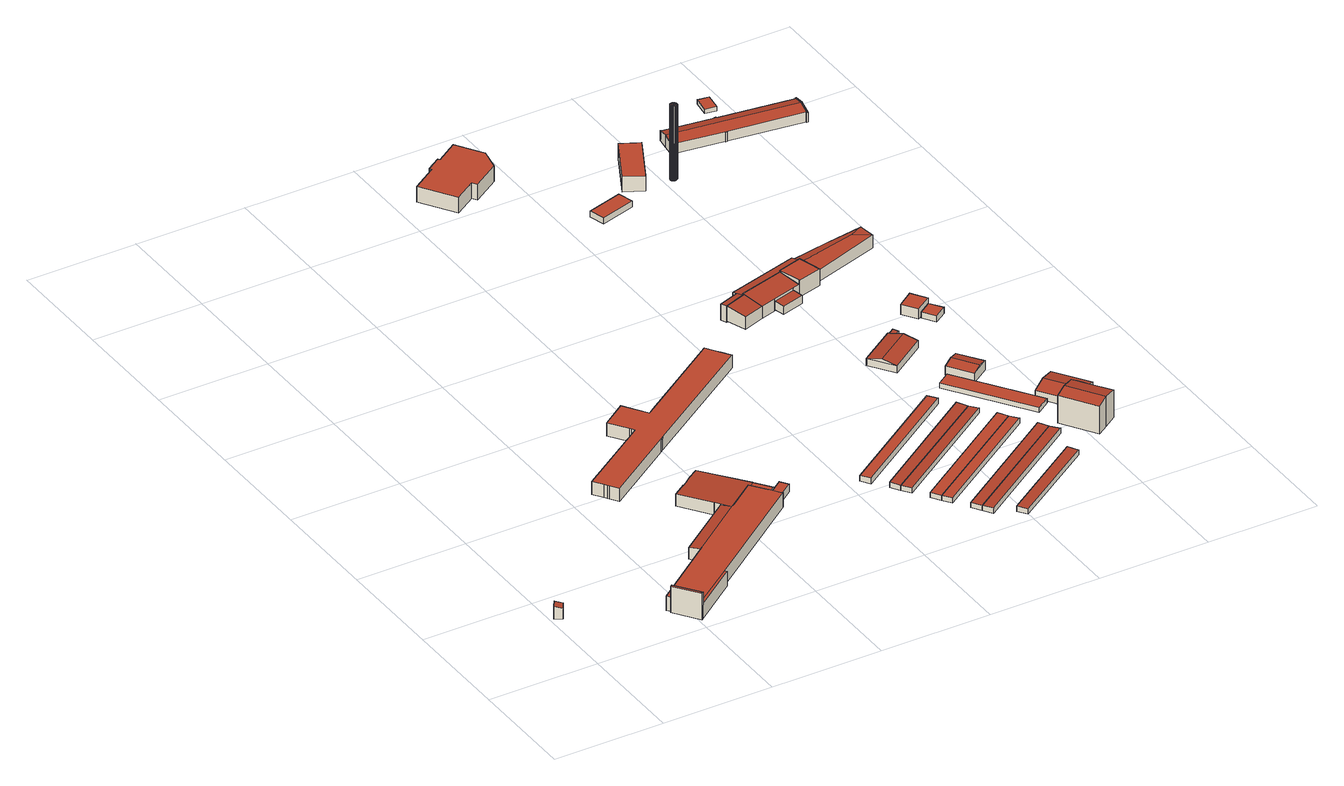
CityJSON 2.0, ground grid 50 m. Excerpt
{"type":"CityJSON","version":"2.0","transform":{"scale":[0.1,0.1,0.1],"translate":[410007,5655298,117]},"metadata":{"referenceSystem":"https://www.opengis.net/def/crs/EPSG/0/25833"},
"CityObjects":{
"building1":{"type":"Building","attributes":{"Dachtyp_tdc":"tdcPolyFlatRoof","Gemeindeschluessel":14612000,"Dachneigung":11.92,"QualitaetDacherkennung":72,"Geometrietyp2DReferenz":"3000","measuredHeight":5.92,"function":"31001_2000","roofType":"2100"},"geometry":[{"type":"Solid","lod":"2","boundaries":[[[[0,1,2,3]],[[1,4,5,2]],[[4,6,7,5]],[[6,0,3,7]],[[6,4,1,0]],[[3,2,5,7]]]],"semantics":{"surfaces":[{"type":"WallSurface"},{"type":"RoofSurface"},{"type":"GroundSurface"}],"values":[[0,0,0,0,1,2]]}}]},
"building2":{"type":"Building","attributes":{"Gemeindeschluessel":14612000,"Geometrietyp2DReferenz":"3000","function":"31001_2000","roofType":"9999"},"children":["building2-1","building2-2","building2-3","building2-4","building2-5"]},
"building2-1":{"type":"BuildingPart","attributes":{"Dachtyp_tdc":"tdcPolyFlatRoof","Dachneigung":0,"QualitaetDacherkennung":74,"Geometrietyp2DReferenz":"3000","measuredHeight":3.79,"roofType":"1000"},"parents":["building2"],"geometry":[{"type":"MultiSurface","lod":"2","boundaries":[[[8,9,10,11]],[[9,12,13,10]],[[12,14,15,13]],[[14,16,17,15]],[[16,14,12,9,8]],[[10,13,15,17,11]]],"semantics":{"surfaces":[{"type":"WallSurface"},{"type":"RoofSurface"},{"type":"GroundSurface"}],"values":[0,0,0,0,1,2]}}]},
"building2-2":{"type":"BuildingPart","attributes":{"Dachtyp_tdc":"tdcPolyFlatRoof","Dachneigung":2.9,"QualitaetDacherkennung":51,"Geometrietyp2DReferenz":"3000","measuredHeight":6.89,"roofType":"2100"},"parents":["building2"],"geometry":[{"type":"MultiSurface","lod":"2","boundaries":[[[18,19,20,21,22]],[[23,24,21,20]],[[19,25,23,20]],[[19,18,26,25]]],"semantics":{"surfaces":[{"type":"WallSurface"},{"type":"GroundSurface"},{"type":"RoofSurface"}],"values":[0,1,0,2]}}]},
"building2-3":{"type":"BuildingPart","attributes":{"Dachtyp_tdc":"tdcPolyFlatRoof","Dachneigung":0,"QualitaetDacherkennung":41,"Geometrietyp2DReferenz":"3000","measuredHeight":6.69,"roofType":"1000"},"parents":["building2"],"geometry":[{"type":"MultiSurface","lod":"2","boundaries":[[[27,28,29]],[[27,30,31,28]],[[30,32,11,31]],[[32,8,11]],[[33,17,16]],[[33,34,35,17]],[[34,22,21,35]],[[36,37,38,39]],[[37,40,41,42,38]],[[43,40,37,36,44,22,34,33,32,30,27]],[[28,31,11,17,35,21,24,39,38,42,45]]],"semantics":{"surfaces":[{"type":"WallSurface"},{"type":"RoofSurface"},{"type":"GroundSurface"}],"values":[0,0,0,0,0,0,0,0,0,1,2]}}]},
"building2-4":{"type":"BuildingPart","attributes":{"Dachtyp_tdc":"tdcPolyFlatRoof","Dachneigung":6.65,"QualitaetDacherkennung":84,"Geometrietyp2DReferenz":"3000","measuredHeight":6.15,"roofType":"2100"},"parents":["building2"],"geometry":[{"type":"MultiSurface","lod":"2","boundaries":[[[45,42,46,47,28]],[[41,48,46,42]],[[48,49,47,46]],[[49,29,28,47]],[[29,49,48,41,50]]],"semantics":{"surfaces":[{"type":"GroundSurface"},{"type":"WallSurface"},{"type":"RoofSurface"}],"values":[0,1,1,1,2]}}]},
"building2-5":{"type":"BuildingPart","attributes":{"Dachtyp_tdc":"tdcFreeFormRoof","Dachneigung":19.23,"QualitaetDacherkennung":37,"Geometrietyp2DReferenz":"3000","measuredHeight":12.67,"roofType":"5000"},"parents":["building2"],"geometry":[{"type":"MultiSurface","lod":"2","boundaries":[[[51,52,36,39,53]],[[54,55,56,23,25]],[[55,51,53,56]],[[57,55,54]],[[58,57,54,52]],[[58,52,51]],[[57,58,51,55]],[[53,39,24,23,56]]],"semantics":{"surfaces":[{"type":"WallSurface"},{"type":"RoofSurface"},{"type":"GroundSurface"}],"values":[0,0,0,1,1,1,1,2]}}]},
"building3":{"type":"Building","attributes":{"Gemeindeschluessel":14612000,"Geometrietyp2DReferenz":"3000","function":"31001_2000","roofType":"9999"},"children":["building3-1","building3-2"]},
"building3-1":{"type":"BuildingPart","attributes":{"Dachtyp_tdc":"tdcPolyFlatRoof","Dachneigung":3.23,"QualitaetDacherkennung":75,"Geometrietyp2DReferenz":"3000","measuredHeight":4.77,"roofType":"2100"},"parents":["building3"],"geometry":[{"type":"MultiSurface","lod":"2","boundaries":[[[59,60,61,62]],[[60,63,64,61]],[[63,65,66,64]],[[65,63,60,59]],[[62,61,64,66]]],"semantics":{"surfaces":[{"type":"WallSurface"},{"type":"RoofSurface"},{"type":"GroundSurface"}],"values":[0,0,0,1,2]}}]},
"building3-2":{"type":"BuildingPart","attributes":{"Dachtyp_tdc":"tdcPolyFlatRoof","Dachneigung":3.09,"QualitaetDacherkennung":71,"Geometrietyp2DReferenz":"3000","measuredHeight":5.72,"roofType":"2100"},"parents":["building3"],"geometry":[{"type":"MultiSurface","lod":"2","boundaries":[[[67,68,69,66,65]],[[68,70,71,69]],[[70,72,73,71]],[[72,74,75,73]],[[74,76,77,75]],[[76,78,79,77]],[[78,80,81,79]],[[80,82,83,81]],[[82,84,85,83]],[[84,86,87,85]],[[86,88,89,87]],[[88,90,91,89]],[[90,92,59,62,91]],[[92,90,88,86,84,82,80,78,76,74,72,70,68,67]],[[66,69,71,73,75,77,79,81,83,85,87,89,91,62]]],"semantics":{"surfaces":[{"type":"WallSurface"},{"type":"RoofSurface"},{"type":"GroundSurface"}],"values":[0,0,0,0,0,0,0,0,0,0,0,0,0,1,2]}}]},
"building4":{"type":"Building","attributes":{"Dachtyp_tdc":"tdcPolyFlatRoof","Gemeindeschluessel":14612000,"Dachneigung":0,"QualitaetDacherkennung":88,"Geometrietyp2DReferenz":"3000","measuredHeight":6.04,"function":"31001_9998","roofType":"1000"},"geometry":[{"type":"Solid","lod":"2","boundaries":[[[[93,94,95,96]],[[94,97,98,95]],[[97,99,100,98]],[[99,101,102,100]],[[101,103,104,102]],[[103,105,106,104]],[[105,107,108,106]],[[107,109,110,108]],[[109,111,112,110]],[[111,113,114,112]],[[113,115,116,114]],[[115,117,118,116]],[[117,119,120,118]],[[119,121,122,120]],[[121,123,124,122]],[[123,125,126,124]],[[125,127,128,126]],[[127,129,130,128]],[[129,131,132,130]],[[131,93,96,132]],[[131,129,127,125,123,121,119,117,115,113,111,109,107,105,103,101,99,97,94,93]],[[96,95,98,100,102,104,106,108,110,112,114,116,118,120,122,124,126,128,130,132]]]],"semantics":{"surfaces":[{"type":"WallSurface"},{"type":"RoofSurface"},{"type":"GroundSurface"}],"values":[[0,0,0,0,0,0,0,0,0,0,0,0,0,0,0,0,0,0,0,0,1,2]]}}]},
"building5":{"type":"Building","attributes":{"Dachtyp_tdc":"tdcPolyFlatRoof","Gemeindeschluessel":14612000,"Dachneigung":2.98,"QualitaetDacherkennung":87,"Geometrietyp2DReferenz":"3000","measuredHeight":2.83,"function":"31001_2463","roofType":"2100"},"geometry":[{"type":"Solid","lod":"2","boundaries":[[[[133,134,135,136]],[[134,137,138,135]],[[137,139,140,138]],[[139,133,136,140]],[[139,137,134,133]],[[136,135,138,140]]]],"semantics":{"surfaces":[{"type":"WallSurface"},{"type":"RoofSurface"},{"type":"GroundSurface"}],"values":[[0,0,0,0,1,2]]}}]},
"building6":{"type":"Building","attributes":{"Dachtyp_tdc":"tdcPolyFlatRoof","Gemeindeschluessel":14612000,"Dachneigung":2.8,"QualitaetDacherkennung":84,"Geometrietyp2DReferenz":"3000","measuredHeight":2.5,"function":"31001_2463","roofType":"2100"},"geometry":[{"type":"Solid","lod":"2","boundaries":[[[[141,142,143,144]],[[142,145,146,143]],[[145,147,148,146]],[[147,141,144,148]],[[147,145,142,141]],[[144,143,146,148]]]],"semantics":{"surfaces":[{"type":"WallSurface"},{"type":"RoofSurface"},{"type":"GroundSurface"}],"values":[[0,0,0,0,1,2]]}}]},
"building7":{"type":"Building","attributes":{"Dachtyp_tdc":"tdcPolyFlatRoof","Gemeindeschluessel":14612000,"Dachneigung":2.72,"QualitaetDacherkennung":86,"Geometrietyp2DReferenz":"3000","measuredHeight":2.48,"function":"31001_2463","roofType":"2100"},"geometry":[{"type":"Solid","lod":"2","boundaries":[[[[147,149,150,148]],[[149,151,152,150]],[[151,141,144,152]],[[141,147,148,144]],[[141,151,149,147]],[[148,150,152,144]]]],"semantics":{"surfaces":[{"type":"WallSurface"},{"type":"RoofSurface"},{"type":"GroundSurface"}],"values":[[0,0,0,0,1,2]]}}]},
"building8":{"type":"Building","attributes":{"Dachtyp_tdc":"tdcPolyFlatRoof","Gemeindeschluessel":14612000,"Dachneigung":3.06,"QualitaetDacherkennung":85,"Geometrietyp2DReferenz":"3000","measuredHeight":2.48,"function":"31001_2463","roofType":"2100"},"geometry":[{"type":"Solid","lod":"2","boundaries":[[[[153,154,155,156]],[[154,157,158,155]],[[157,159,160,158]],[[159,153,156,160]],[[159,157,154,153]],[[156,155,158,160]]]],"semantics":{"surfaces":[{"type":"WallSurface"},{"type":"RoofSurface"},{"type":"GroundSurface"}],"values":[[0,0,0,0,1,2]]}}]},
"building9":{"type":"Building","attributes":{"Dachtyp_tdc":"tdcPolyFlatRoof","Gemeindeschluessel":14612000,"Dachneigung":2.97,"QualitaetDacherkennung":86,"Geometrietyp2DReferenz":"3000","measuredHeight":2.42,"function":"31001_2463","roofType":"2100"},"geometry":[{"type":"Solid","lod":"2","boundaries":[[[[161,157,158,162]],[[157,154,155,158]],[[154,163,164,155]],[[163,161,162,164]],[[163,154,157,161]],[[162,158,155,164]]]],"semantics":{"surfaces":[{"type":"WallSurface"},{"type":"RoofSurface"},{"type":"GroundSurface"}],"values":[[0,0,0,0,1,2]]}}]},
"building10":{"type":"Building","attributes":{"Dachtyp_tdc":"tdcPolyFlatRoof","Gemeindeschluessel":14612000,"Dachneigung":2.94,"QualitaetDacherkennung":86,"Geometrietyp2DReferenz":"3000","measuredHeight":2.46,"function":"31001_2463","roofType":"2100"},"geometry":[{"type":"Solid","lod":"2","boundaries":[[[[165,166,167,168]],[[166,169,170,167]],[[169,171,172,170]],[[171,165,168,172]],[[171,169,166,165]],[[168,167,170,172]]]],"semantics":{"surfaces":[{"type":"WallSurface"},{"type":"RoofSurface"},{"type":"GroundSurface"}],"values":[[0,0,0,0,1,2]]}}]},
"building11":{"type":"Building","attributes":{"Dachtyp_tdc":"tdcPolyFlatRoof","Gemeindeschluessel":14612000,"Dachneigung":2.94,"QualitaetDacherkennung":85,"Geometrietyp2DReferenz":"3000","measuredHeight":2.45,"function":"31001_2463","roofType":"2100"},"geometry":[{"type":"Solid","lod":"2","boundaries":[[[[173,165,168,174]],[[165,171,172,168]],[[171,175,176,172]],[[175,173,174,176]],[[175,171,165,173]],[[174,168,172,176]]]],"semantics":{"surfaces":[{"type":"WallSurface"},{"type":"RoofSurface"},{"type":"GroundSurface"}],"values":[[0,0,0,0,1,2]]}}]},
"building12":{"type":"Building","attributes":{"Dachtyp_tdc":"tdcPolyFlatRoof","Gemeindeschluessel":14612000,"Dachneigung":2.96,"QualitaetDacherkennung":82,"Geometrietyp2DReferenz":"3000","measuredHeight":2.55,"function":"31001_2463","roofType":"2100"},"geometry":[{"type":"Solid","lod":"2","boundaries":[[[[177,178,179,180]],[[178,181,182,179]],[[181,183,184,182]],[[183,177,180,184]],[[183,181,178,177]],[[180,179,182,184]]]],"semantics":{"surfaces":[{"type":"WallSurface"},{"type":"RoofSurface"},{"type":"GroundSurface"}],"values":[[0,0,0,0,1,2]]}}]},
"building13":{"type":"Building","attributes":{"Dachtyp_tdc":"tdcPolyFlatRoof","Gemeindeschluessel":14612000,"Dachneigung":0,"QualitaetDacherkennung":54,"Geometrietyp2DReferenz":"3000","measuredHeight":7.28,"function":"31001_9998","roofType":"1000"},"geometry":[{"type":"Solid","lod":"2","boundaries":[[[[185,186,187,188]],[[186,189,190,187]],[[189,191,192,190]],[[191,193,194,192]],[[193,195,196,194]],[[195,197,198,196]],[[197,199,200,198]],[[199,201,202,200]],[[201,203,204,202]],[[203,205,206,204]],[[205,207,208,206]],[[207,185,188,208]],[[207,205,203,201,199,197,195,193,191,189,186,185]],[[188,187,190,192,194,196,198,200,202,204,206,208]]]],"semantics":{"surfaces":[{"type":"WallSurface"},{"type":"RoofSurface"},{"type":"GroundSurface"}],"values":[[0,0,0,0,0,0,0,0,0,0,0,0,1,2]]}}]},
"building14":{"type":"Building","attributes":{"Dachtyp_tdc":"tdcPolyFlatRoof","Gemeindeschluessel":14612000,"Dachneigung":8.13,"QualitaetDacherkennung":89,"Geometrietyp2DReferenz":"3000","measuredHeight":7,"function":"31001_2000","roofType":"2100"},"geometry":[{"type":"Solid","lod":"2","boundaries":[[[[209,210,211,212]],[[210,213,214,211]],[[213,215,216,214]],[[215,209,212,216]],[[212,211,214,216]],[[215,213,210,209]]]],"semantics":{"surfaces":[{"type":"WallSurface"},{"type":"GroundSurface"},{"type":"RoofSurface"}],"values":[[0,0,0,0,1,2]]}}]},
"building15":{"type":"Building","attributes":{"Dachtyp_tdc":"tdcPolyFlatRoof","Gemeindeschluessel":14612000,"Dachneigung":7.92,"QualitaetDacherkennung":89,"Geometrietyp2DReferenz":"3000","measuredHeight":7.03,"function":"31001_2000","roofType":"2100"},"geometry":[{"type":"Solid","lod":"2","boundaries":[[[[217,218,212,211]],[[218,219,220,212]],[[219,221,222,220]],[[221,223,224,222]],[[223,225,226,224]],[[225,227,228,226]],[[227,217,211,228]],[[227,225,223,221,219,218,217]],[[211,212,220,222,224,226,228]]]],"semantics":{"surfaces":[{"type":"WallSurface"},{"type":"RoofSurface"},{"type":"GroundSurface"}],"values":[[0,0,0,0,0,0,0,1,2]]}}]},
"building16":{"type":"Building","attributes":{"Dachtyp_tdc":"tdcPolyFlatRoof","Gemeindeschluessel":14612000,"Dachneigung":3.99,"QualitaetDacherkennung":72,"Geometrietyp2DReferenz":"3000","measuredHeight":3.97,"function":"31001_2000","roofType":"2100"},"geometry":[{"type":"Solid","lod":"2","boundaries":[[[[229,230,231,232]],[[230,233,234,231]],[[233,235,236,234]],[[235,229,232,236]],[[235,233,230,229]],[[232,231,234,236]]]],"semantics":{"surfaces":[{"type":"WallSurface"},{"type":"RoofSurface"},{"type":"GroundSurface"}],"values":[[0,0,0,0,1,2]]}}]},
"building17":{"type":"Building","attributes":{"Gemeindeschluessel":14612000,"Geometrietyp2DReferenz":"3000","function":"31001_2000","roofType":"9999"},"children":["building17-1","building17-2"]},
"building17-1":{"type":"BuildingPart","attributes":{"Dachtyp_tdc":"tdcPolyFlatRoof","Dachneigung":5.23,"QualitaetDacherkennung":53,"Geometrietyp2DReferenz":"3000","measuredHeight":2.52,"roofType":"2100"},"parents":["building17"],"geometry":[{"type":"MultiSurface","lod":"2","boundaries":[[[237,238,239,240]],[[238,241,242,239]],[[243,237,240,244]],[[243,241,238,237]],[[240,239,242,244]]],"semantics":{"surfaces":[{"type":"WallSurface"},{"type":"RoofSurface"},{"type":"GroundSurface"}],"values":[0,0,0,1,2]}}]},
"building17-2":{"type":"BuildingPart","attributes":{"Dachtyp_tdc":"tdcGableRoof","Dachneigung":13.63,"QualitaetDacherkennung":87,"Geometrietyp2DReferenz":"3000","measuredHeight":4.9,"roofType":"3100"},"parents":["building17"],"geometry":[{"type":"MultiSurface","lod":"2","boundaries":[[[245,246,243,244,247]],[[248,249,250,251]],[[249,245,247,250]],[[248,246,252]],[[245,249,253]],[[246,245,253,252]],[[249,248,252,253]],[[247,244,242,251,250]]],"semantics":{"surfaces":[{"type":"WallSurface"},{"type":"RoofSurface"},{"type":"GroundSurface"}],"values":[0,0,0,0,0,1,1,2]}}]},
"building18":{"type":"Building","attributes":{"Dachtyp_tdc":"tdcPolyFlatRoof","Gemeindeschluessel":14612000,"Dachneigung":0,"QualitaetDacherkennung":87,"Geometrietyp2DReferenz":"3000","measuredHeight":2.89,"function":"31001_9998","roofType":"1000"},"geometry":[{"type":"Solid","lod":"2","boundaries":[[[[254,255,256,257]],[[255,258,259,256]],[[258,260,261,259]],[[260,254,257,261]],[[260,258,255,254]],[[257,256,259,261]]]],"semantics":{"surfaces":[{"type":"WallSurface"},{"type":"RoofSurface"},{"type":"GroundSurface"}],"values":[[0,0,0,0,1,2]]}}]},
"building19":{"type":"Building","attributes":{"Dachtyp_tdc":"tdcPolyFlatRoof","Gemeindeschluessel":14612000,"Dachneigung":2.79,"QualitaetDacherkennung":89,"Geometrietyp2DReferenz":"3000","measuredHeight":2.55,"function":"31001_2463","roofType":"2100"},"geometry":[{"type":"Solid","lod":"2","boundaries":[[[[262,263,264,265]],[[262,266,267,263]],[[264,268,269,265]],[[263,267,268,264]],[[267,266,269,268]],[[266,262,265,269]]]],"semantics":{"surfaces":[{"type":"WallSurface"},{"type":"RoofSurface"},{"type":"GroundSurface"}],"values":[[0,1,2,0,0,0]]}}]},
"building20":{"type":"Building","attributes":{"Dachtyp_tdc":"tdcGableRoof","Gemeindeschluessel":14612000,"Dachneigung":12.42,"QualitaetDacherkennung":85,"Geometrietyp2DReferenz":"3000","measuredHeight":5.33,"function":"31001_2000","roofType":"3100"},"geometry":[{"type":"Solid","lod":"2","boundaries":[[[[270,271,272,273]],[[271,274,275,272]],[[274,276,277,275]],[[276,270,273,277]],[[274,271,278]],[[270,276,279]],[[271,270,279,278]],[[276,274,278,279]],[[273,272,275,277]]]],"semantics":{"surfaces":[{"type":"WallSurface"},{"type":"RoofSurface"},{"type":"GroundSurface"}],"values":[[0,0,0,0,0,0,1,1,2]]}}]},
"building21":{"type":"Building","attributes":{"Dachtyp_tdc":"tdcPolyFlatRoof","Gemeindeschluessel":14612000,"Dachneigung":0,"QualitaetDacherkennung":48,"Geometrietyp2DReferenz":"3000","measuredHeight":7.71,"function":"31001_2000","roofType":"1000"},"geometry":[{"type":"Solid","lod":"2","boundaries":[[[[280,281,282,222]],[[281,283,284,282]],[[283,285,286,284]],[[285,287,288,286]],[[287,289,224,288]],[[289,280,222,224]],[[289,287,285,283,281,280]],[[222,282,284,286,288,224]]]],"semantics":{"surfaces":[{"type":"WallSurface"},{"type":"RoofSurface"},{"type":"GroundSurface"}],"values":[[0,0,0,0,0,0,1,2]]}}]},
"building22":{"type":"Building","attributes":{"Gemeindeschluessel":14612000,"Geometrietyp2DReferenz":"3000","function":"31001_2000","roofType":"9999"},"children":["building22-1","building22-2","building22-3"]},
"building22-1":{"type":"BuildingPart","attributes":{"Dachtyp_tdc":"tdcPolyFlatRoof","Dachneigung":8.14,"QualitaetDacherkennung":76,"Geometrietyp2DReferenz":"3000","measuredHeight":7.78,"roofType":"2100"},"parents":["building22"],"geometry":[{"type":"MultiSurface","lod":"2","boundaries":[[[290,291,292,293]],[[291,294,295,296,292]],[[297,298,299,300,301]],[[298,302,303,299]],[[302,209,304,303]],[[209,305,306,304]],[[305,209,302,298,297,294,291,290]],[[293,292,296,300,299,303,304,306]]],"semantics":{"surfaces":[{"type":"WallSurface"},{"type":"RoofSurface"},{"type":"GroundSurface"}],"values":[0,0,0,0,0,0,1,2]}}]},
"building22-2":{"type":"BuildingPart","attributes":{"Dachtyp_tdc":"tdcPolyFlatRoof","Dachneigung":10.2,"QualitaetDacherkennung":73,"Geometrietyp2DReferenz":"3000","measuredHeight":7.91,"roofType":"2100"},"parents":["building22"],"geometry":[{"type":"MultiSurface","lod":"2","boundaries":[[[307,308,309,306,305]],[[308,310,311,309]],[[310,312,290,293,311]],[[310,308,307,312]],[[293,306,309,311]]],"semantics":{"surfaces":[{"type":"WallSurface"},{"type":"RoofSurface"},{"type":"GroundSurface"}],"values":[0,0,0,1,2]}}]},
"building22-3":{"type":"BuildingPart","attributes":{"Dachtyp_tdc":"tdcHipAndGableRoof","Dachneigung":18.17,"QualitaetDacherkennung":52,"Geometrietyp2DReferenz":"3000","measuredHeight":7.39,"roofType":"5000"},"parents":["building22"],"geometry":[{"type":"MultiSurface","lod":"2","boundaries":[[[313,314,315,316]],[[314,317,318,315]],[[317,319,320,318]],[[319,321,322,320]],[[321,301,300,322]],[[317,314,323]],[[314,313,295,301,321,323]],[[321,319,317,323]],[[300,296,316,315,318,320,322]],[[295,313,316,296]]],"semantics":{"surfaces":[{"type":"WallSurface"},{"type":"RoofSurface"},{"type":"GroundSurface"}],"values":[0,0,0,0,0,1,1,1,2,0]}}]},
"building23":{"type":"Building","attributes":{"Dachtyp_tdc":"tdcGableRoof","Gemeindeschluessel":14612000,"Dachneigung":10.05,"QualitaetDacherkennung":55,"Geometrietyp2DReferenz":"3000","measuredHeight":14.16,"function":"31001_9998","roofType":"3100"},"geometry":[{"type":"Solid","lod":"2","boundaries":[[[[324,325,326,327]],[[325,328,329,326]],[[328,330,331,329]],[[330,332,333,331]],[[332,334,335,333]],[[334,336,337,335]],[[336,338,339,337]],[[338,340,341,339]],[[340,324,327,341]],[[336,334,332,330]],[[330,328,325,324,340,338,336]],[[327,326,329,331,333,335,337,339,341]]]],"semantics":{"surfaces":[{"type":"WallSurface"},{"type":"RoofSurface"},{"type":"GroundSurface"}],"values":[[0,0,0,0,0,0,0,0,0,1,1,2]]}}]},
"building24":{"type":"Building","attributes":{"Dachtyp_tdc":"tdcGableRoof","Gemeindeschluessel":14612000,"Dachneigung":10.03,"QualitaetDacherkennung":84,"Geometrietyp2DReferenz":"3000","measuredHeight":4.96,"function":"31001_2000","roofType":"3100"},"geometry":[{"type":"Solid","lod":"2","boundaries":[[[[342,343,344,345]],[[343,346,347,344]],[[346,348,349,347]],[[348,350,351,349]],[[350,352,353,351]],[[352,354,355,353]],[[354,356,357,355]],[[356,342,345,357]],[[352,350,348,346,343]],[[343,342,356,354,352]],[[345,344,347,349,351,353,355,357]]]],"semantics":{"surfaces":[{"type":"WallSurface"},{"type":"RoofSurface"},{"type":"GroundSurface"}],"values":[[0,0,0,0,0,0,0,0,1,1,2]]}}]},
"building25":{"type":"Building","attributes":{"Dachtyp_tdc":"tdcPolyFlatRoof","Gemeindeschluessel":14612000,"Dachneigung":0,"QualitaetDacherkennung":83,"Geometrietyp2DReferenz":"3000","measuredHeight":7.06,"function":"31001_9998","roofType":"1000"},"geometry":[{"type":"Solid","lod":"2","boundaries":[[[[358,359,360,361]],[[359,362,363,360]],[[362,364,365,363]],[[364,358,361,365]],[[364,362,359,358]],[[361,360,363,365]]]],"semantics":{"surfaces":[{"type":"WallSurface"},{"type":"RoofSurface"},{"type":"GroundSurface"}],"values":[[0,0,0,0,1,2]]}}]},
"building26":{"type":"Building","attributes":{"Dachtyp_tdc":"tdcPolyFlatRoof","Gemeindeschluessel":14612000,"Dachneigung":0,"QualitaetDacherkennung":83,"Geometrietyp2DReferenz":"3000","measuredHeight":4.68,"function":"31001_2000","roofType":"1000"},"geometry":[{"type":"Solid","lod":"2","boundaries":[[[[366,367,368,369]],[[367,370,371,368]],[[370,372,373,371]],[[372,366,369,373]],[[372,370,367,366]],[[369,368,371,373]]]],"semantics":{"surfaces":[{"type":"WallSurface"},{"type":"RoofSurface"},{"type":"GroundSurface"}],"values":[[0,0,0,0,1,2]]}}]},
"building27":{"type":"Building","attributes":{"Dachtyp_tdc":"tdcPolyFlatRoof","Gemeindeschluessel":14612000,"Dachneigung":0,"QualitaetDacherkennung":62,"Geometrietyp2DReferenz":"3000","measuredHeight":2.87,"function":"31001_2000","roofType":"1000"},"geometry":[{"type":"Solid","lod":"2","boundaries":[[[[374,375,376,377]],[[375,378,379,376]],[[378,380,381,379]],[[380,374,377,381]],[[380,378,375,374]],[[377,376,379,381]]]],"semantics":{"surfaces":[{"type":"WallSurface"},{"type":"RoofSurface"},{"type":"GroundSurface"}],"values":[[0,0,0,0,1,2]]}}]},
"building28":{"type":"Building","attributes":{"Erfassungsdatum_Objekt":"2017-01-11","BodenHoehe":118.02,"gemHoehe":35,"BauwerkHoehe":35,"Breite":3,"Gemeindeschluessel":"14612000","Geometrietyp2DReferenz":"3000","measuredHeight":35,"function":"51002_1260"},"geometry":[{"type":"MultiSurface","lod":"2","boundaries":[[[382,383,384]],[[382,384,385]],[[382,385,386]],[[382,386,387]],[[382,387,388]],[[382,388,389]],[[382,389,390]],[[382,390,391]],[[382,391,392]],[[382,392,393]],[[382,393,394]],[[382,394,395]],[[382,395,396]],[[382,396,397]],[[382,397,398]],[[382,398,399]],[[382,399,400]],[[382,400,401]],[[384,383,402]],[[384,402,403]],[[383,382,404]],[[383,404,402]],[[382,401,405]],[[382,405,404]],[[401,400,406]],[[401,406,405]],[[400,399,407]],[[400,407,406]],[[399,398,408]],[[399,408,407]],[[398,397,409]],[[398,409,408]],[[397,396,410]],[[397,410,409]],[[396,395,411]],[[396,411,410]],[[395,394,412]],[[395,412,411]],[[394,393,413]],[[394,413,412]],[[393,392,414]],[[393,414,413]],[[392,391,415]],[[392,415,414]],[[391,390,416]],[[391,416,415]],[[390,389,417]],[[390,417,416]],[[389,388,418]],[[389,418,417]],[[388,387,419]],[[388,419,418]],[[387,386,420]],[[387,420,419]],[[386,385,421]],[[386,421,420]],[[385,384,403]],[[385,403,421]],[[421,403,402]],[[421,402,404]],[[421,404,405]],[[421,405,406]],[[421,406,407]],[[421,407,408]],[[421,408,409]],[[421,409,410]],[[421,410,411]],[[421,411,412]],[[421,412,413]],[[421,413,414]],[[421,414,415]],[[421,415,416]],[[421,416,417]],[[421,417,418]],[[421,418,419]],[[421,419,420]]],"semantics":{"surfaces":[{"type":"RoofSurface"},{"type":"WallSurface"},{"type":"GroundSurface"}],"values":[0,0,0,0,0,0,0,0,0,0,0,0,0,0,0,0,0,0,1,1,1,1,1,1,1,1,1,1,1,1,1,1,1,1,1,1,1,1,1,1,1,1,1,1,1,1,1,1,1,1,1,1,1,1,1,1,1,1,2,2,2,2,2,2,2,2,2,2,2,2,2,2,2,2,2,2]}}]},
"building29":{"type":"Building","attributes":{"Gemeindeschluessel":14612000,"Geometrietyp2DReferenz":"3000","function":"31001_9998","roofType":"9999"},"children":["building29-1","building29-2"]},
"building29-1":{"type":"BuildingPart","attributes":{"Dachtyp_tdc":"tdcGableRoof","Dachneigung":13.99,"QualitaetDacherkennung":86,"Geometrietyp2DReferenz":"3000","measuredHeight":5.96,"roofType":"3100"},"parents":["building29"],"geometry":[{"type":"MultiSurface","lod":"2","boundaries":[[[422,423,424,425]],[[423,426,427,424]],[[426,428,429,427]],[[428,430,431,429]],[[430,432,433,431]],[[432,434,435,433]],[[434,436,437,435]],[[436,438,439,437]],[[438,440,441,439]],[[440,442,443,441]],[[444,445,446,447]],[[445,448,449,446]],[[448,450,451,449]],[[452,453,454,455]],[[453,422,425,454]],[[456,450,448,445,444,457,458,459,460,461,442,440,438]],[[438,436,434,432,430,428,426,423,422,453,452,456]],[[425,424,427,429,431,433,435,437,439,441,443,462,463,464,465,466,447,446,449,451,467,455,454]],[[442,461,462,443]],[[461,460,463,462]],[[460,459,464,463]],[[459,458,465,464]],[[458,457,466,465]],[[457,444,447,466]]],"semantics":{"surfaces":[{"type":"WallSurface"},{"type":"RoofSurface"},{"type":"GroundSurface"}],"values":[0,0,0,0,0,0,0,0,0,0,0,0,0,0,0,1,1,2,0,0,0,0,0,0]}}]},
"building29-2":{"type":"BuildingPart","attributes":{"Dachtyp_tdc":"tdcGableRoof","Dachneigung":14.25,"QualitaetDacherkennung":41,"Geometrietyp2DReferenz":"3000","measuredHeight":5.98,"roofType":"3100"},"parents":["building29"],"geometry":[{"type":"MultiSurface","lod":"2","boundaries":[[[468,469,470,471]],[[469,453,454,470]],[[453,452,455,454]],[[472,473,451,450]],[[472,474,475,473]],[[474,476,477,475]],[[476,478,479,477]],[[478,480,481,479]],[[480,482,483,481]],[[482,468,471,483]],[[478,476,474,472,450,456]],[[456,452,453,469,468,482,480,478]],[[471,470,454,455,467,451,473,475,477,479,481,483]]],"semantics":{"surfaces":[{"type":"WallSurface"},{"type":"RoofSurface"},{"type":"GroundSurface"}],"values":[0,0,0,0,0,0,0,0,0,0,1,1,2]}}]},
"building30":{"type":"Building","attributes":{"Dachtyp_tdc":"tdcPolyFlatRoof","Gemeindeschluessel":14612000,"Dachneigung":0,"QualitaetDacherkennung":87,"Geometrietyp2DReferenz":"3000","measuredHeight":2.09,"function":"31001_9998","roofType":"1000"},"geometry":[{"type":"Solid","lod":"2","boundaries":[[[[484,485,486,487]],[[485,488,489,486]],[[488,490,491,489]],[[490,484,487,491]],[[490,488,485,484]],[[487,486,489,491]]]],"semantics":{"surfaces":[{"type":"WallSurface"},{"type":"RoofSurface"},{"type":"GroundSurface"}],"values":[[0,0,0,0,1,2]]}}]}
},
"vertices":[
[35,315,72],[3,335,80],[3,335,21],[35,315,21],[26,368,80],[26,368,21],[56,349,72],[56,349,21],
[1155,609,55],[1196,639,55],[1196,639,17],[1155,609,17],[1241,673,55],[1241,673,17],[1267,638,55],[1267,638,17],[1181,574,55],[1181,574,17],
[706,200,85],[713,191,85],[713,191,17],[706,200,17],[706,200,84],[511,40,17],[504,50,17],[511,40,85],[504,50,86],
[979,585,84],[979,585,17],[979,585,78],[1103,678,84],[1103,678,17],[1155,609,84],[1181,574,84],[1191,560,84],[1191,560,17],[430,147,84],[417,165,84],[417,165,17],[430,147,17],[715,390,84],[715,390,78],[715,390,17],[715,388,84],[504,50,84],[715,388,17],
[682,432,17],[946,629,17],[682,432,72],[946,629,72],[715,388,78],
[423,142,141],[430,147,141],[423,142,17],[511,40,141],[502,34,141],[502,34,17],[503,41,143],[429,141,143],
[1144,709,64],[1196,639,64],[1196,639,19],[1144,709,19],[1155,609,66],[1155,609,19],[1103,678,66],[1103,678,19],
[1103,678,68],[979,585,76],[979,585,19],[946,629,76],[946,629,19],[931,649,76],[931,649,19],[930,649,76],[930,649,19],[833,780,76],[833,780,19],[893,824,72],[893,824,19],[894,823,72],[894,823,19],[921,843,70],[921,843,19],[920,844,70],[920,844,19],[949,866,68],[949,866,19],[996,899,65],[996,899,19],[1141,712,65],[1141,712,19],[1144,709,65],
[1536,1517,75],[1000,1155,75],[1000,1155,14],[1536,1517,14],[988,1147,75],[988,1147,14],[665,929,75],[665,929,14],[640,965,75],[640,965,14],[636,971,75],[636,971,14],[627,984,75],[627,984,14],[597,1028,75],[597,1028,14],[921,1247,75],[921,1247,14],[932,1255,75],[932,1255,14],[925,1267,75],[925,1267,14],[920,1274,75],[920,1274,14],[864,1357,75],[864,1357,14],[975,1433,75],[975,1433,14],[1039,1339,75],[1039,1339,14],[1045,1331,75],[1045,1331,14],[1070,1347,75],[1070,1347,14],[1469,1617,75],[1469,1617,14],[1497,1575,75],[1497,1575,14],[1508,1558,75],[1508,1558,14],
[1572,519,47],[1544,560,45],[1544,560,19],[1572,519,19],[2064,912,45],[2064,912,19],[2091,872,47],[2091,872,19],
[1643,414,46],[1616,454,49],[1616,454,24],[1643,414,24],[2136,808,49],[2136,808,24],[2165,764,46],[2165,764,24],
[2191,726,49],[2191,726,24],[1670,373,49],[1670,373,24],
[2235,662,49],[2263,620,47],[2263,620,25],[2235,662,25],[1742,268,47],[1742,268,25],[1714,309,49],[1714,309,25],
[1769,228,49],[1769,228,25],[2290,580,49],[2290,580,25],
[1841,123,48],[1813,163,51],[1813,163,26],[1841,123,26],[2333,516,51],[2333,516,26],[2360,475,48],[2360,475,26],
[1868,82,51],[1868,82,26],[2388,434,51],[2388,434,26],
[2343,309,51],[2371,268,48],[2371,268,25],[2343,309,25],[1982,8,48],[1982,8,25],[1954,48,51],[1954,48,25],
[1191,3021,86],[1091,3172,86],[1091,3172,13],[1191,3021,13],[1205,3247,86],[1205,3247,13],[1199,3256,86],[1199,3256,13],[1262,3298,86],[1262,3298,13],[1268,3289,86],[1268,3289,13],[1368,3355,86],[1368,3355,13],[1440,3245,86],[1440,3245,13],[1445,3238,86],[1445,3238,13],[1425,3140,86],[1425,3140,13],[1303,3060,86],[1303,3060,13],[1288,3084,86],[1288,3084,13],
[1793,1850,85],[1819,1757,72],[1819,1757,15],[1793,1850,15],[1724,1724,72],[1724,1724,15],[1691,1814,85],[1691,1814,15],
[1819,1757,71],[1793,1850,84],[1791,1857,85],[1791,1857,15],[1996,1915,85],[1996,1915,15],[2024,1816,71],[2024,1816,15],[1992,1807,71],[1992,1807,15],[1888,1777,71],[1888,1777,15],
[1901,1730,58],[1888,1777,62],[1888,1777,22],[1901,1730,22],[1992,1807,62],[1992,1807,22],[2005,1759,58],[2005,1759,22],
[2200,1396,39],[2214,1374,37],[2214,1374,14],[2200,1396,14],[2177,1349,37],[2177,1349,14],[2162,1371,39],[2162,1371,14],
[1997,1260,47],[2162,1371,47],[1997,1260,14],[2236,1262,48],[2071,1150,48],[2071,1150,14],[2236,1262,14],[2201,1314,63],[2035,1203,63],
[1797,2705,41],[1637,2659,41],[1637,2659,12],[1797,2705,12],[1617,2729,41],[1617,2729,12],[1777,2775,41],[1777,2775,12],
[2210,1000,48],[2455,648,48],[2455,648,26],[2210,1000,26],[2149,957,51],[2393,605,51],[2393,605,26],[2149,957,26],
[2300,938,54],[2228,1043,54],[2228,1043,12],[2300,938,12],[2309,1099,55],[2309,1099,12],[2381,994,55],[2381,994,12],[2270,1071,65],[2341,966,65],
[1996,1915,92],[2105,1946,92],[2105,1946,15],[2126,1871,92],[2126,1871,15],[2134,1841,92],[2134,1841,15],[2025,1811,92],[2025,1811,15],[2024,1816,92],
[1774,1876,80],[1767,1895,77],[1767,1895,7],[1774,1876,7],[2093,1986,78],[2093,1986,68],[2093,1986,7],[2105,1946,84],[1996,1915,84],[1996,1915,7],[2105,1946,7],[2105,1946,79],[1791,1857,84],[1791,1857,7],[1793,1850,7],[1784,1847,85],[1784,1847,7],
[1784,1847,86],[1691,1814,86],[1691,1814,7],[1681,1843,81],[1681,1843,7],[1774,1876,81],
[2282,2019,70],[2442,2038,75],[2442,2038,7],[2282,2019,7],[2458,1975,67],[2458,1975,7],[2126,1871,58],[2126,1871,7],[2107,1938,81],[2107,1938,7],[2379,2000,81],
[2554,542,150],[2566,525,150],[2566,525,21],[2554,542,21],[2630,431,150],[2630,431,21],[2571,391,162],[2571,391,21],[2522,358,151],[2522,358,21],[2420,509,152],[2420,509,21],[2469,542,162],[2469,542,21],[2527,582,150],[2527,582,21],[2541,563,149],[2541,563,21],
[2612,612,66],[2604,606,68],[2604,606,18],[2612,612,18],[2541,563,54],[2541,563,18],[2527,582,54],[2527,582,18],[2439,712,54],[2439,712,18],[2501,755,68],[2501,755,18],[2563,797,54],[2563,797,18],[2665,647,54],[2665,647,18],
[1903,2781,80],[1822,2823,80],[1822,2823,9],[1903,2781,9],[1931,3035,80],[1931,3035,9],[2013,2993,80],[2013,2993,9],
[2302,1506,58],[2374,1556,58],[2374,1556,11],[2302,1506,11],[2419,1490,58],[2419,1490,11],[2346,1441,58],[2346,1441,11],
[2357,1440,41],[2413,1478,41],[2413,1478,12],[2357,1440,12],[2451,1423,41],[2451,1423,12],[2395,1384,41],[2395,1384,12],
[2055,2798,360],[2054,2802,360],[2051,2806,360],[2047,2809,360],[2043,2810,360],[2038,2810,360],[2034,2809,360],[2030,2806,360],[2027,2802,360],[2026,2798,360],[2026,2793,360],[2027,2788,360],[2030,2785,360],[2034,2782,360],[2038,2780,360],[2043,2780,360],[2047,2782,360],[2051,2785,360],[2054,2788,360],[2055,2793,360],[2054,2802,10],[2051,2806,10],[2055,2798,10],[2055,2793,10],[2054,2788,10],[2051,2785,10],[2047,2782,10],[2043,2780,10],[2038,2780,10],[2034,2782,10],[2030,2785,10],[2027,2788,10],[2026,2793,10],[2026,2798,10],[2027,2802,10],[2030,2806,10],[2034,2809,10],[2038,2810,10],[2043,2810,10],[2047,2809,10],
[2367,2929,47],[2366,2926,47],[2366,2926,2],[2367,2929,2],[2358,2927,47],[2358,2927,2],[2359,2930,47],[2359,2930,2],[2136,2961,48],[2136,2961,2],[2135,2958,47],[2135,2958,2],[2129,2959,47],[2129,2959,2],[2130,2962,48],[2130,2962,2],[2137,3015,61],[2137,3015,2],[2145,3065,49],[2145,3065,2],[2145,3069,48],[2145,3069,2],[2381,3038,48],[2381,3034,49],[2381,3034,2],[2381,3038,2],[2381,3033,49],[2381,3033,2],[2718,2989,49],[2718,2989,2],[2704,2885,48],[2703,2885,48],[2703,2885,2],[2704,2885,2],[2711,2939,61],[2374,3039,48],[2374,3035,49],[2373,3034,49],[2150,3064,49],[2151,3068,48],[2151,3068,2],[2150,3064,2],[2373,3034,2],[2374,3035,2],[2374,3039,2],[2711,2939,2],
[2708,2880,47],[2703,2881,47],[2703,2881,2],[2708,2880,2],[2718,2994,48],[2718,2994,2],[2724,2994,48],[2724,2994,2],[2721,2974,53],[2721,2974,2],[2716,2938,61],[2716,2938,2],[2714,2921,57],[2714,2921,2],[2710,2894,50],[2710,2894,2],
[2450,3202,28],[2440,3128,28],[2440,3128,7],[2450,3202,7],[2389,3135,28],[2389,3135,7],[2399,3209,28],[2399,3209,7]
]}
